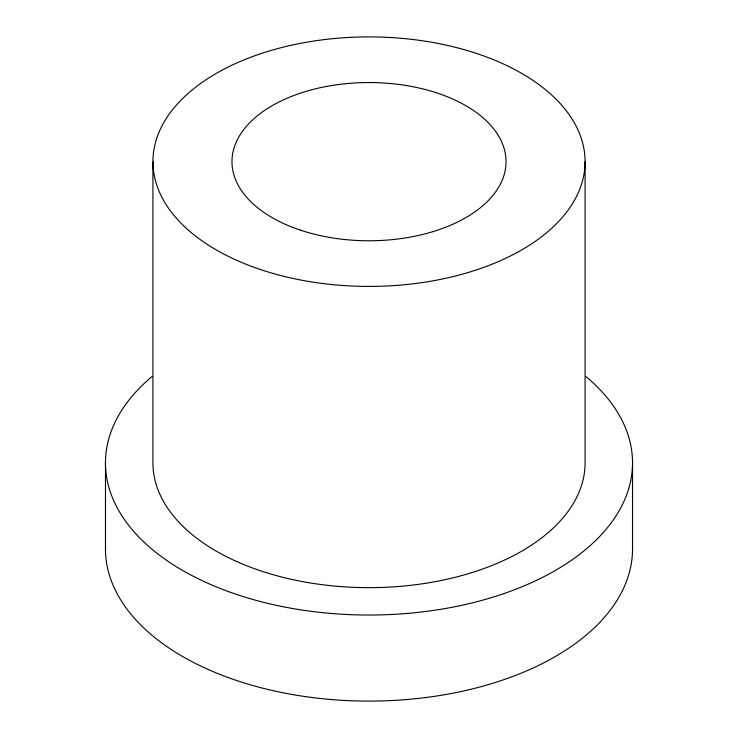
<?xml version="1.0" encoding="UTF-8"?>
<svg xmlns="http://www.w3.org/2000/svg" width="738" height="738" viewBox="0 0 738 738"><rect width="100%" height="100%" fill="white"/><g stroke="black" fill="none" stroke-linecap="round" stroke-linejoin="round"><path stroke-width="1.11" d="M632.521 462.892L632.521 548.961M585.086 161.659A216.086 124.759 0 0 1 260.957 269.702A216.086 124.759 0 0 1 260.957 53.616A216.086 124.759 0 0 1 585.086 161.659L585.086 462.892A216.086 124.759 0 0 1 369 587.651A216.086 124.759 0 0 1 152.914 462.892L152.914 161.659M105.479 462.892L105.479 548.961M632.494 546.766A263.521 152.139 0 0 1 369 701.1A263.521 152.139 0 0 1 105.506 546.766M586.046 376.601A263.521 152.139 0 0 1 543.675 576.812A263.521 152.139 0 0 1 194.325 576.812A263.521 152.139 0 0 1 151.954 376.601M300.486 230.173A137.028 79.114 0 0 0 506.028 161.659A137.028 79.114 0 0 0 300.486 93.145A137.028 79.114 0 0 0 300.486 230.173"/></g></svg>
